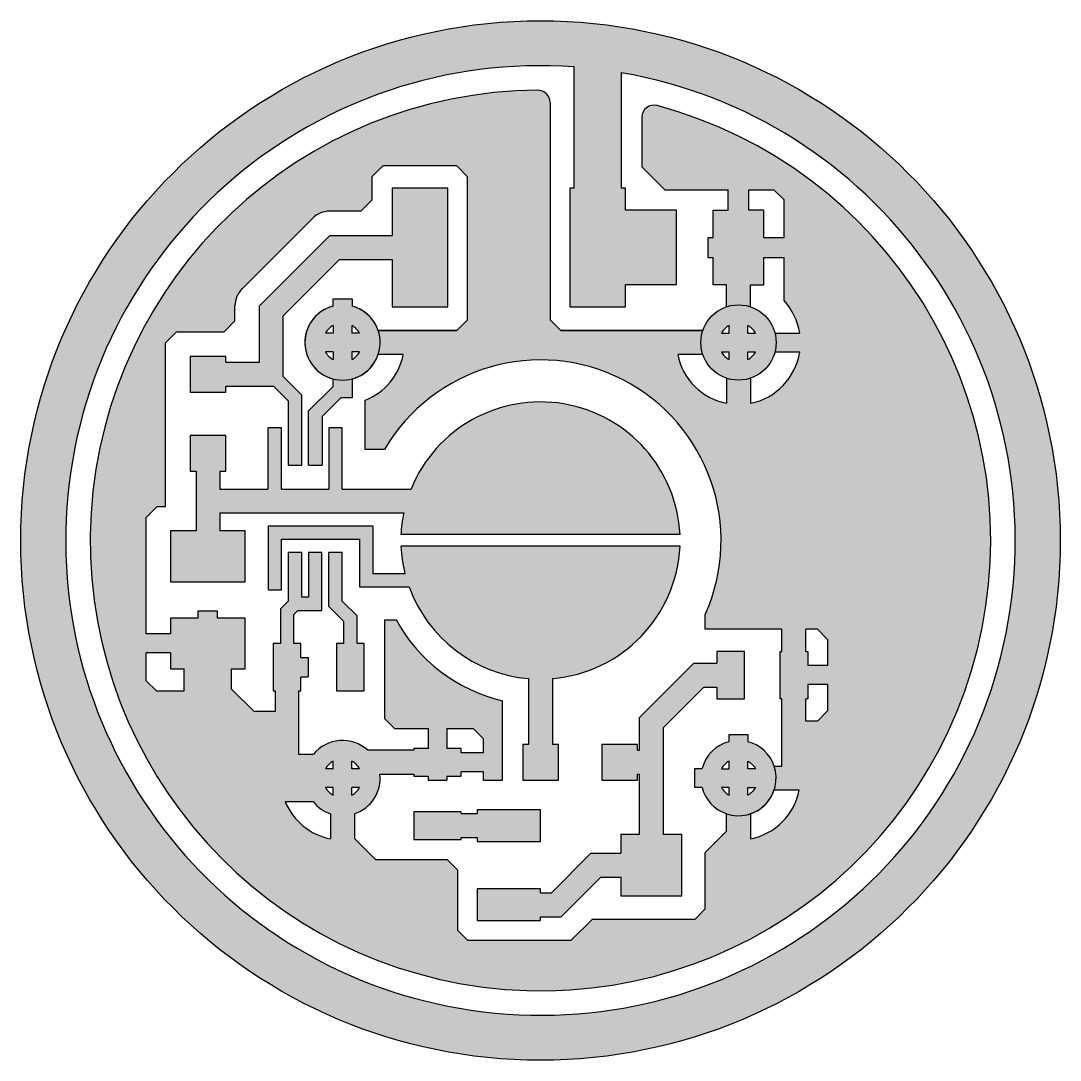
# Model space of a CAD drawing. Extents: x 490.4 to 524.3, y 491.3 to 525.2.
import ezdxf

# ---------------------------------------------------------------- set-up
doc = ezdxf.new("R2010")
doc.units = 0
doc.header["$MEASUREMENT"] = 0
doc.layers.add('1', color=1, linetype='CONTINUOUS')
doc.layers.add('track', color=1, linetype='CONTINUOUS')

msp = doc.modelspace()

# ---------------------------------------------------------------- hatches: boundary and pattern name
at = {"layer": '1', "linetype": 'Continuous'}
h = msp.add_hatch(color=256, dxfattribs=at)
h.dxf.hatch_style = 1
h.paths.add_polyline_path([(490.378, 508.278, 1), (524.278, 508.278, 1)])
h.paths.add_polyline_path([(510.097, 516.623), (511.769, 516.623), (511.769, 519.047), (510.097, 519.047), (510.097, 519.772), (509.965, 519.772), (509.965, 523.535, -39.819966), (508.422, 523.723), (508.422, 519.772), (508.289, 519.772), (508.289, 515.898), (510.097, 515.898)], flags=16)
h.paths.add_polyline_path([(507.638, 515.48), (507.995, 515.122), (512.621, 515.122, -0.235518), (513.394, 515.898), (513.394, 516.621), (512.959, 516.621), (512.959, 517.525), (512.752, 517.525), (512.752, 518.145), (512.959, 518.145), (512.959, 519.048), (513.476, 519.048), (513.476, 519.719), (511.385, 519.719), (510.634, 520.469), (510.634, 522.081, -0.493179), (511.13, 522.461, -14.915379), (507.242, 522.961, -0.415934), (507.638, 522.568)], flags=0)
h.paths.add_polyline_path([(511.881, 514.348), (512.621, 514.348, 0.235518), (513.394, 513.572), (513.394, 512.831, -0.300469)], flags=0)
h.paths.add_polyline_path([(512.701, 505.866), (512.701, 505.385), (515.202, 505.385), (515.202, 504.662), (515.142, 504.662), (515.142, 503.112), (515.202, 503.112), (515.202, 500.921), (514.948, 500.921, 1.612684), (513.394, 499.366), (513.394, 498.922, -0.359268), (513.075, 498.535), (512.701, 498.463), (512.701, 496.397, -0.414214), (512.236, 495.932), (509.022, 495.932), (508.329, 495.238), (505.004, 495.238, -0.414214), (504.62, 495.622), (504.62, 497.475, 0.414214), (504.226, 497.869), (501.948, 497.869), (501.262, 498.555), (501.262, 499.366, 0.350417), (502.092, 500.654), (503.196, 500.654), (503.196, 500.594), (504.745, 500.594), (504.745, 501.498), (503.196, 501.498), (503.196, 501.437), (501.696, 501.437, 0.430114), (499.92, 501.304), (499.45, 501.304), (499.45, 503.371), (499.515, 503.371), (499.515, 504.92), (499.282, 504.92), (499.282, 505.863), (499.412, 505.992), (500.201, 505.992), (500.201, 507.887), (499.763, 507.887), (499.763, 506.431), (499.54, 506.431), (499.54, 507.887), (499.102, 507.887), (499.102, 506.303), (498.844, 506.044), (498.844, 504.92), (498.611, 504.92), (498.611, 503.371), (498.676, 503.371), (498.676, 502.696), (497.992, 502.696), (497.255, 503.433), (497.255, 504.093), (497.694, 504.093), (497.694, 505.747), (495.265, 505.747), (495.265, 505.229), (494.828, 505.229), (494.471, 505.586), (494.471, 509.026), (494.828, 509.383), (495.103, 509.383), (495.103, 514.722), (495.46, 515.079), (497.006, 515.079), (497.364, 515.437), (497.364, 515.929, -0.198912), (497.597, 516.491), (499.89, 518.784, -0.198912), (500.452, 519.017), (501.469, 519.017), (501.826, 519.375), (501.826, 520.138), (502.184, 520.495), (504.595, 520.495), (504.952, 520.138), (504.952, 515.48), (504.595, 515.122), (502.035, 515.122, 0.253922), (501.181, 515.923), (501.181, 516.156), (500.561, 516.156), (500.561, 515.923, 0.772536), (500.561, 513.548), (500.561, 513.303), (499.76, 512.503), (499.76, 510.733), (500.204, 510.733), (500.204, 512.319), (500.812, 512.927), (501.181, 512.927), (501.181, 513.548, 0.254555), (502.036, 514.351), (502.756, 514.351), (502.756, 513.744), (501.605, 512.643), (501.605, 511.249), (502.243, 511.249, -0.947967)], flags=0)
h.paths.add_polyline_path([(513.476, 515.302), (513.476, 515.045), (513.219, 515.045, -0.143323)], flags=0)
h.paths.add_polyline_path([(514.177, 516.621), (514.611, 516.621), (514.611, 517.525), (515.284, 517.525), (515.284, 515.974, -0.133455), (515.704, 515.045), (514.973, 515.045, 0.252899), (514.177, 515.898)], flags=0)
h.paths.add_polyline_path([(514.095, 519.048), (514.095, 519.719), (514.89, 519.719), (515.284, 519.325), (515.284, 518.145), (514.611, 518.145), (514.611, 519.048)], flags=0)
h.paths.add_polyline_path([(513.219, 514.426), (513.476, 514.426), (513.476, 514.169, -0.143323)], flags=0)
h.paths.add_polyline_path([(514.095, 515.302, -0.143323), (514.352, 515.045), (514.095, 515.045)], flags=0)
h.paths.add_polyline_path([(514.095, 514.426), (514.352, 514.426, -0.143323), (514.095, 514.169)], flags=0)
h.paths.add_polyline_path([(511.882, 508.408), (502.775, 508.408, -0.042913), (502.87, 509.182), (496.867, 509.182), (496.867, 508.588), (497.693, 508.588), (497.693, 506.935), (495.266, 506.935), (495.266, 508.588), (496.093, 508.588), (496.093, 510.538), (495.898, 510.538), (495.898, 511.701), (497.061, 511.701), (497.061, 510.538), (496.867, 510.538), (496.867, 509.957), (498.438, 509.957), (498.438, 511.957), (498.882, 511.957), (498.882, 509.957), (500.421, 509.957), (500.421, 511.957), (500.865, 511.957), (500.865, 509.957), (503.107, 509.957, -0.808279)], flags=0)
h.paths.add_polyline_path([(504.301, 515.898), (502.493, 515.898), (502.493, 517.448), (500.773, 517.448), (498.933, 515.608), (498.933, 513.629), (499.543, 513.019), (499.543, 510.733), (499.099, 510.733), (499.099, 512.836), (498.62, 513.315), (497.061, 513.315), (497.061, 513.121), (495.898, 513.121), (495.898, 514.284), (497.061, 514.284), (497.061, 514.089), (498.159, 514.089), (498.159, 515.929), (500.452, 518.222), (502.493, 518.222), (502.493, 519.772), (504.301, 519.772)], flags=0)
h.paths.add_polyline_path([(514.177, 513.572, 0.252899), (514.973, 514.426), (515.704, 514.426, -0.311504), (514.177, 512.831)], flags=0)
h.paths.add_polyline_path([(501.387, 515.122), (501.181, 515.122), (501.181, 515.302, -0.107182)], flags=0)
h.paths.add_polyline_path([(501.389, 514.351, -0.108535), (501.181, 514.169), (501.181, 514.351)], flags=0)
h.paths.add_polyline_path([(511.882, 508.149, -0.379035), (507.715, 503.775), (507.715, 501.627), (507.91, 501.627), (507.91, 500.464), (506.747, 500.464), (506.747, 501.627), (506.941, 501.627), (506.941, 503.775, -0.29275), (503.042, 506.767), (501.426, 506.767), (501.426, 508.317), (498.88, 508.317), (498.88, 506.667), (498.441, 506.667), (498.441, 508.756), (501.865, 508.756), (501.865, 507.206), (502.909, 507.206, -0.05237), (502.775, 508.149)], flags=0)
h.paths.add_polyline_path([(500.561, 515.302), (500.561, 515.045), (500.305, 515.045, -0.143323)], flags=0)
h.paths.add_polyline_path([(500.561, 514.426), (500.561, 514.169, -0.143323), (500.305, 514.426)], flags=0)
h.paths.add_polyline_path([(513.075, 504.662), (513.979, 504.662), (513.979, 503.112), (513.075, 503.112), (513.075, 503.496), (512.656, 503.496), (511.336, 502.175), (511.336, 498.686), (511.942, 498.686), (511.942, 496.69), (509.947, 496.69), (509.947, 497.297), (509.298, 497.297), (508.007, 496.005), (507.327, 496.005), (507.327, 495.881), (505.263, 495.881), (505.263, 496.912), (507.327, 496.912), (507.327, 496.788), (507.683, 496.788), (508.974, 498.08), (509.947, 498.08), (509.947, 498.686), (510.553, 498.686), (510.553, 500.654), (510.492, 500.654), (510.492, 500.464), (509.33, 500.464), (509.33, 501.627), (510.492, 501.627), (510.492, 501.437), (510.553, 501.437), (510.553, 502.5), (512.332, 504.279), (513.075, 504.279)], flags=0)
h.paths.add_polyline_path([(500.862, 507.887), (500.862, 506.303), (501.348, 505.816), (501.348, 504.92), (501.581, 504.92), (501.581, 503.371), (500.677, 503.371), (500.677, 504.92), (500.91, 504.92), (500.91, 505.635), (500.424, 506.121), (500.424, 507.887)], flags=0)
h.paths.add_polyline_path([(515.985, 505.385), (516.239, 505.385, -0.414214), (516.704, 504.92), (516.704, 504.208), (516.045, 504.208), (516.045, 504.662), (515.985, 504.662)], flags=0)
h.paths.add_polyline_path([(516.045, 503.566), (516.704, 503.566), (516.704, 502.854, -0.413926), (516.24, 502.389), (515.985, 502.389), (515.985, 503.112), (516.045, 503.112)], flags=0)
h.paths.add_polyline_path([(513.476, 501.096), (513.476, 500.839), (513.219, 500.839, -0.143323)], flags=0)
h.paths.add_polyline_path([(514.095, 501.096, -0.104985), (514.299, 500.921), (514.095, 500.921)], flags=0)
h.paths.add_polyline_path([(513.219, 500.219), (513.394, 500.219), (513.394, 500.016, -0.104985)], flags=0)
h.paths.add_polyline_path([(514.177, 500.138), (514.299, 500.138, -0.066949), (514.177, 500.016)], flags=0)
h.paths.add_polyline_path([(507.327, 499.495), (507.327, 498.464), (505.263, 498.464), (505.263, 498.588), (504.745, 498.588), (504.745, 498.528), (503.196, 498.528), (503.196, 499.431), (504.745, 499.431), (504.745, 499.371), (505.263, 499.371), (505.263, 499.495)], flags=0)
h.paths.add_polyline_path([(501.181, 501.096, -0.143323), (501.437, 500.839), (501.181, 500.839)], flags=0)
h.paths.add_polyline_path([(501.437, 500.219, -0.143323), (501.181, 499.963), (501.181, 500.219)], flags=0)
h.paths.add_polyline_path([(495.265, 504.599), (495.265, 504.093), (495.705, 504.093), (495.705, 503.298), (494.827, 503.298), (494.47, 503.655), (494.47, 504.242), (494.827, 504.599)], flags=0)
h.paths.add_polyline_path([(499.92, 499.754, 0.141519), (500.479, 499.366), (500.479, 498.555, -0.249973), (499.013, 499.754)], flags=0)
h = msp.add_hatch(color=256, dxfattribs=at)
h.dxf.hatch_style = 1
h.paths.add_polyline_path([(524.278, 508.278, 1), (490.378, 508.278, 1)])
h.paths.add_polyline_path([(514.095, 501.096, -0.104985), (514.299, 500.921), (514.095, 500.921)], flags=0)
h.paths.add_polyline_path([(513.394, 499.366), (513.394, 498.922, -0.359268), (513.075, 498.535), (512.701, 498.463), (512.701, 496.397, -0.414214), (512.236, 495.932), (509.022, 495.932), (508.329, 495.238), (505.004, 495.238, -0.414214), (504.62, 495.622), (504.62, 497.475, 0.414214), (504.226, 497.869), (501.948, 497.869), (501.262, 498.555), (501.262, 499.366, 0.350417), (502.092, 500.654), (503.196, 500.654), (503.196, 500.594), (504.745, 500.594), (504.745, 501.498), (503.196, 501.498), (503.196, 501.437), (501.696, 501.437, 0.430114), (499.92, 501.304), (499.45, 501.304), (499.45, 503.371), (499.515, 503.371), (499.515, 504.92), (499.282, 504.92), (499.282, 505.863), (499.412, 505.992), (500.201, 505.992), (500.201, 507.887), (499.763, 507.887), (499.763, 506.431), (499.54, 506.431), (499.54, 507.887), (499.102, 507.887), (499.102, 506.303), (498.844, 506.044), (498.844, 504.92), (498.611, 504.92), (498.611, 503.371), (498.676, 503.371), (498.676, 502.696), (497.992, 502.696), (497.255, 503.433), (497.255, 504.093), (497.694, 504.093), (497.694, 505.747), (495.265, 505.747), (495.265, 505.229), (494.828, 505.229), (494.471, 505.586), (494.471, 509.026), (494.828, 509.383), (495.103, 509.383), (495.103, 514.722), (495.46, 515.079), (497.006, 515.079), (497.364, 515.437), (497.364, 515.929, -0.198912), (497.597, 516.491), (499.89, 518.784, -0.198912), (500.452, 519.017), (501.469, 519.017), (501.826, 519.375), (501.826, 520.138), (502.184, 520.495), (504.595, 520.495), (504.952, 520.138), (504.952, 515.48), (504.595, 515.122), (502.035, 515.122, 0.253922), (501.181, 515.923), (501.181, 516.156), (500.561, 516.156), (500.561, 515.923, 0.772536), (500.561, 513.548), (500.561, 513.303), (499.76, 512.503), (499.76, 510.733), (500.204, 510.733), (500.204, 512.319), (500.812, 512.927), (501.181, 512.927), (501.181, 513.548, 0.254555), (502.036, 514.351), (502.756, 514.351), (502.756, 513.744), (501.605, 512.643), (501.605, 511.249), (502.243, 511.249, -0.947967), (512.701, 505.866), (512.701, 505.385), (515.202, 505.385), (515.202, 504.662), (515.142, 504.662), (515.142, 503.112), (515.202, 503.112), (515.202, 500.921), (514.948, 500.921, 1.612684)], flags=0)
h.paths.add_polyline_path([(513.476, 501.096), (513.476, 500.839), (513.219, 500.839, -0.143323)], flags=0)
h.paths.add_polyline_path([(513.394, 500.219), (513.394, 500.016, -0.104985), (513.219, 500.219)], flags=0)
h.paths.add_polyline_path([(514.177, 500.138), (514.299, 500.138, -0.066949), (514.177, 500.016)], flags=0)
h.paths.add_polyline_path([(513.075, 503.112), (513.075, 503.496), (512.656, 503.496), (511.336, 502.175), (511.336, 498.686), (511.942, 498.686), (511.942, 496.69), (509.947, 496.69), (509.947, 497.297), (509.298, 497.297), (508.007, 496.005), (507.327, 496.005), (507.327, 495.881), (505.263, 495.881), (505.263, 496.912), (507.327, 496.912), (507.327, 496.788), (507.683, 496.788), (508.974, 498.08), (509.947, 498.08), (509.947, 498.686), (510.553, 498.686), (510.553, 500.654), (510.492, 500.654), (510.492, 500.464), (509.33, 500.464), (509.33, 501.627), (510.492, 501.627), (510.492, 501.437), (510.553, 501.437), (510.553, 502.5), (512.332, 504.279), (513.075, 504.279), (513.075, 504.662), (513.979, 504.662), (513.979, 503.112)], flags=0)
h.paths.add_polyline_path([(515.985, 502.389), (515.985, 503.112), (516.045, 503.112), (516.045, 503.566), (516.704, 503.566), (516.704, 502.854, -0.413926), (516.24, 502.389)], flags=0)
h.paths.add_polyline_path([(516.045, 504.208), (516.045, 504.662), (515.985, 504.662), (515.985, 505.385), (516.239, 505.385, -0.414214), (516.704, 504.92), (516.704, 504.208)], flags=0)
h.paths.add_polyline_path([(507.715, 503.775), (507.715, 501.627), (507.91, 501.627), (507.91, 500.464), (506.747, 500.464), (506.747, 501.627), (506.941, 501.627), (506.941, 503.775, -0.29275), (503.042, 506.767), (501.426, 506.767), (501.426, 508.317), (498.88, 508.317), (498.88, 506.667), (498.441, 506.667), (498.441, 508.756), (501.865, 508.756), (501.865, 507.206), (502.909, 507.206, -0.05237), (502.775, 508.149), (511.882, 508.149, -0.379035)], flags=0)
h.paths.add_polyline_path([(511.13, 522.461, 0.493179), (510.634, 522.081), (510.634, 520.469), (511.385, 519.719), (513.476, 519.719), (513.476, 519.048), (512.959, 519.048), (512.959, 518.145), (512.752, 518.145), (512.752, 517.525), (512.959, 517.525), (512.959, 516.621), (513.394, 516.621), (513.394, 515.898, 0.235518), (512.621, 515.122), (507.995, 515.122), (507.638, 515.48), (507.638, 522.568, 0.415934), (507.242, 522.961, 14.915379)], flags=0)
h.paths.add_polyline_path([(509.965, 523.535), (509.965, 519.772), (510.097, 519.772), (510.097, 519.047), (511.769, 519.047), (511.769, 516.623), (510.097, 516.623), (510.097, 515.898), (508.289, 515.898), (508.289, 519.772), (508.422, 519.772), (508.422, 523.723, 39.819966)], flags=16)
h.paths.add_polyline_path([(507.327, 499.495), (507.327, 498.464), (505.263, 498.464), (505.263, 498.588), (504.745, 498.588), (504.745, 498.528), (503.196, 498.528), (503.196, 499.431), (504.745, 499.431), (504.745, 499.371), (505.263, 499.371), (505.263, 499.495)], flags=0)
h.paths.add_polyline_path([(511.882, 508.408), (502.775, 508.408, -0.042913), (502.87, 509.182), (496.867, 509.182), (496.867, 508.588), (497.693, 508.588), (497.693, 506.935), (495.266, 506.935), (495.266, 508.588), (496.093, 508.588), (496.093, 510.538), (495.898, 510.538), (495.898, 511.701), (497.061, 511.701), (497.061, 510.538), (496.867, 510.538), (496.867, 509.957), (498.438, 509.957), (498.438, 511.957), (498.882, 511.957), (498.882, 509.957), (500.421, 509.957), (500.421, 511.957), (500.865, 511.957), (500.865, 509.957), (503.107, 509.957, -0.808279)], flags=0)
h.paths.add_polyline_path([(514.177, 512.831), (514.177, 513.572, 0.252899), (514.973, 514.426), (515.704, 514.426, -0.311504)], flags=0)
h.paths.add_polyline_path([(513.394, 512.831, -0.300469), (511.881, 514.348), (512.621, 514.348, 0.235518), (513.394, 513.572)], flags=0)
h.paths.add_polyline_path([(501.437, 500.839), (501.181, 500.839), (501.181, 501.096, -0.143323)], flags=0)
h.paths.add_polyline_path([(501.581, 503.371), (500.677, 503.371), (500.677, 504.92), (500.91, 504.92), (500.91, 505.635), (500.424, 506.121), (500.424, 507.887), (500.862, 507.887), (500.862, 506.303), (501.348, 505.816), (501.348, 504.92), (501.581, 504.92)], flags=0)
h.paths.add_polyline_path([(501.437, 500.219, -0.143323), (501.181, 499.963), (501.181, 500.219)], flags=0)
h.paths.add_polyline_path([(514.095, 514.169), (514.095, 514.426), (514.352, 514.426, -0.143323)], flags=0)
h.paths.add_polyline_path([(513.476, 514.169, -0.143323), (513.219, 514.426), (513.476, 514.426)], flags=0)
h.paths.add_polyline_path([(500.479, 499.366), (500.479, 498.555, -0.249973), (499.013, 499.754), (499.92, 499.754, 0.141519)], flags=0)
h.paths.add_polyline_path([(514.095, 515.045), (514.095, 515.302, -0.143323), (514.352, 515.045)], flags=0)
h.paths.add_polyline_path([(513.476, 515.045), (513.219, 515.045, -0.143323), (513.476, 515.302)], flags=0)
h.paths.add_polyline_path([(514.973, 515.045, 0.252899), (514.177, 515.898), (514.177, 516.621), (514.611, 516.621), (514.611, 517.525), (515.284, 517.525), (515.284, 515.974, -0.133455), (515.704, 515.045)], flags=0)
h.paths.add_polyline_path([(514.611, 518.145), (514.611, 519.048), (514.095, 519.048), (514.095, 519.719), (514.89, 519.719), (515.284, 519.325), (515.284, 518.145)], flags=0)
h.paths.add_polyline_path([(499.543, 510.733), (499.099, 510.733), (499.099, 512.836), (498.62, 513.315), (497.061, 513.315), (497.061, 513.121), (495.898, 513.121), (495.898, 514.284), (497.061, 514.284), (497.061, 514.089), (498.159, 514.089), (498.159, 515.929), (500.452, 518.222), (502.493, 518.222), (502.493, 519.772), (504.301, 519.772), (504.301, 515.898), (502.493, 515.898), (502.493, 517.448), (500.773, 517.448), (498.933, 515.608), (498.933, 513.629), (499.543, 513.019)], flags=0)
h.paths.add_polyline_path([(501.181, 514.169), (501.181, 514.351), (501.389, 514.351, -0.108535)], flags=0)
h.paths.add_polyline_path([(495.705, 503.298), (494.827, 503.298), (494.47, 503.655), (494.47, 504.242), (494.827, 504.599), (495.265, 504.599), (495.265, 504.093), (495.705, 504.093)], flags=0)
h.paths.add_polyline_path([(500.561, 514.169, -0.143323), (500.305, 514.426), (500.561, 514.426)], flags=0)
h.paths.add_polyline_path([(501.387, 515.122), (501.181, 515.122), (501.181, 515.302, -0.107182)], flags=0)
h.paths.add_polyline_path([(500.561, 515.045), (500.305, 515.045, -0.143323), (500.561, 515.302)], flags=0)
h = msp.add_hatch(color=256, dxfattribs=at)
h.dxf.hatch_style = 1
h.paths.add_polyline_path([(490.378, 508.278, 1), (524.278, 508.278, 1)])
h.paths.add_polyline_path([(508.422, 523.723), (508.422, 519.772), (508.289, 519.772), (508.289, 515.898), (510.097, 515.898), (510.097, 516.623), (511.769, 516.623), (511.769, 519.047), (510.097, 519.047), (510.097, 519.772), (509.965, 519.772), (509.965, 523.535, -39.819966)], flags=16)
h.paths.add_polyline_path([(507.242, 522.961, -0.415934), (507.638, 522.568), (507.638, 515.48), (507.995, 515.122), (512.621, 515.122, -0.235518), (513.394, 515.898), (513.394, 516.621), (512.959, 516.621), (512.959, 517.525), (512.752, 517.525), (512.752, 518.145), (512.959, 518.145), (512.959, 519.048), (513.476, 519.048), (513.476, 519.719), (511.385, 519.719), (510.634, 520.469), (510.634, 522.081, -0.493179), (511.13, 522.461, -14.915379)], flags=0)
h.paths.add_polyline_path([(504.595, 520.495), (504.952, 520.138), (504.952, 515.48), (504.595, 515.122), (502.035, 515.122, 0.253922), (501.181, 515.923), (501.181, 516.156), (500.561, 516.156), (500.561, 515.923, 0.772536), (500.561, 513.548), (500.561, 513.303), (499.76, 512.503), (499.76, 510.733), (500.204, 510.733), (500.204, 512.319), (500.812, 512.927), (501.181, 512.927), (501.181, 513.548, 0.254555), (502.036, 514.351), (502.756, 514.351), (502.756, 513.744), (501.605, 512.643), (501.605, 511.249), (502.243, 511.249, -0.947967), (512.701, 505.866), (512.701, 505.385), (515.202, 505.385), (515.202, 504.662), (515.142, 504.662), (515.142, 503.112), (515.202, 503.112), (515.202, 500.921), (514.948, 500.921, 1.612684), (513.394, 499.366), (513.394, 498.922, -0.359268), (513.075, 498.535), (512.701, 498.463), (512.701, 496.397, -0.414214), (512.236, 495.932), (509.022, 495.932), (508.329, 495.238), (505.004, 495.238, -0.414214), (504.62, 495.622), (504.62, 497.475, 0.414214), (504.226, 497.869), (501.948, 497.869), (501.262, 498.555), (501.262, 499.366, 0.350417), (502.092, 500.654), (503.196, 500.654), (503.196, 500.594), (504.745, 500.594), (504.745, 501.498), (503.196, 501.498), (503.196, 501.437), (501.696, 501.437, 0.430114), (499.92, 501.304), (499.45, 501.304), (499.45, 503.371), (499.515, 503.371), (499.515, 504.92), (499.282, 504.92), (499.282, 505.863), (499.412, 505.992), (500.201, 505.992), (500.201, 507.887), (499.763, 507.887), (499.763, 506.431), (499.54, 506.431), (499.54, 507.887), (499.102, 507.887), (499.102, 506.303), (498.844, 506.044), (498.844, 504.92), (498.611, 504.92), (498.611, 503.371), (498.676, 503.371), (498.676, 502.696), (497.992, 502.696), (497.255, 503.433), (497.255, 504.093), (497.694, 504.093), (497.694, 505.747), (495.265, 505.747), (495.265, 505.229), (494.828, 505.229), (494.471, 505.586), (494.471, 509.026), (494.828, 509.383), (495.103, 509.383), (495.103, 514.722), (495.46, 515.079), (497.006, 515.079), (497.364, 515.437), (497.364, 515.929, -0.198912), (497.597, 516.491), (499.89, 518.784, -0.198912), (500.452, 519.017), (501.469, 519.017), (501.826, 519.375), (501.826, 520.138), (502.184, 520.495)], flags=0)
h.paths.add_polyline_path([(504.301, 519.772), (504.301, 515.898), (502.493, 515.898), (502.493, 517.448), (500.773, 517.448), (498.933, 515.608), (498.933, 513.629), (499.543, 513.019), (499.543, 510.733), (499.099, 510.733), (499.099, 512.836), (498.62, 513.315), (497.061, 513.315), (497.061, 513.121), (495.898, 513.121), (495.898, 514.284), (497.061, 514.284), (497.061, 514.089), (498.159, 514.089), (498.159, 515.929), (500.452, 518.222), (502.493, 518.222), (502.493, 519.772)], flags=0)
h.paths.add_polyline_path([(514.095, 519.719), (514.89, 519.719), (515.284, 519.325), (515.284, 518.145), (514.611, 518.145), (514.611, 519.048), (514.095, 519.048)], flags=0)
h.paths.add_polyline_path([(514.611, 517.525), (515.284, 517.525), (515.284, 515.974, -0.133455), (515.704, 515.045), (514.973, 515.045, 0.252899), (514.177, 515.898), (514.177, 516.621), (514.611, 516.621)], flags=0)
h.paths.add_polyline_path([(511.881, 514.348), (512.621, 514.348, 0.235518), (513.394, 513.572), (513.394, 512.831, -0.300469)], flags=0)
h.paths.add_polyline_path([(511.882, 508.408), (502.775, 508.408, -0.042913), (502.87, 509.182), (496.867, 509.182), (496.867, 508.588), (497.693, 508.588), (497.693, 506.935), (495.266, 506.935), (495.266, 508.588), (496.093, 508.588), (496.093, 510.538), (495.898, 510.538), (495.898, 511.701), (497.061, 511.701), (497.061, 510.538), (496.867, 510.538), (496.867, 509.957), (498.438, 509.957), (498.438, 511.957), (498.882, 511.957), (498.882, 509.957), (500.421, 509.957), (500.421, 511.957), (500.865, 511.957), (500.865, 509.957), (503.107, 509.957, -0.808279)], flags=0)
h.paths.add_polyline_path([(514.973, 514.426), (515.704, 514.426, -0.311504), (514.177, 512.831), (514.177, 513.572, 0.252899)], flags=0)
h.paths.add_polyline_path([(511.882, 508.149, -0.379035), (507.715, 503.775), (507.715, 501.627), (507.91, 501.627), (507.91, 500.464), (506.747, 500.464), (506.747, 501.627), (506.941, 501.627), (506.941, 503.775, -0.29275), (503.042, 506.767), (501.426, 506.767), (501.426, 508.317), (498.88, 508.317), (498.88, 506.667), (498.441, 506.667), (498.441, 508.756), (501.865, 508.756), (501.865, 507.206), (502.909, 507.206, -0.05237), (502.775, 508.149)], flags=0)
h.paths.add_polyline_path([(500.862, 507.887), (500.862, 506.303), (501.348, 505.816), (501.348, 504.92), (501.581, 504.92), (501.581, 503.371), (500.677, 503.371), (500.677, 504.92), (500.91, 504.92), (500.91, 505.635), (500.424, 506.121), (500.424, 507.887)], flags=0)
h.paths.add_polyline_path([(513.075, 504.662), (513.979, 504.662), (513.979, 503.112), (513.075, 503.112), (513.075, 503.496), (512.656, 503.496), (511.336, 502.175), (511.336, 498.686), (511.942, 498.686), (511.942, 496.69), (509.947, 496.69), (509.947, 497.297), (509.298, 497.297), (508.007, 496.005), (507.327, 496.005), (507.327, 495.881), (505.263, 495.881), (505.263, 496.912), (507.327, 496.912), (507.327, 496.788), (507.683, 496.788), (508.974, 498.08), (509.947, 498.08), (509.947, 498.686), (510.553, 498.686), (510.553, 500.654), (510.492, 500.654), (510.492, 500.464), (509.33, 500.464), (509.33, 501.627), (510.492, 501.627), (510.492, 501.437), (510.553, 501.437), (510.553, 502.5), (512.332, 504.279), (513.075, 504.279)], flags=0)
h.paths.add_polyline_path([(515.985, 505.385), (516.239, 505.385, -0.414214), (516.704, 504.92), (516.704, 504.208), (516.045, 504.208), (516.045, 504.662), (515.985, 504.662)], flags=0)
h.paths.add_polyline_path([(495.265, 504.599), (495.265, 504.093), (495.705, 504.093), (495.705, 503.298), (494.827, 503.298), (494.47, 503.655), (494.47, 504.242), (494.827, 504.599)], flags=0)
h.paths.add_polyline_path([(516.045, 503.566), (516.704, 503.566), (516.704, 502.854, -0.413926), (516.24, 502.389), (515.985, 502.389), (515.985, 503.112), (516.045, 503.112)], flags=0)
h.paths.add_polyline_path([(507.327, 499.495), (507.327, 498.464), (505.263, 498.464), (505.263, 498.588), (504.745, 498.588), (504.745, 498.528), (503.196, 498.528), (503.196, 499.431), (504.745, 499.431), (504.745, 499.371), (505.263, 499.371), (505.263, 499.495)], flags=0)
h.paths.add_polyline_path([(499.92, 499.754, 0.141519), (500.479, 499.366), (500.479, 498.555, -0.249973), (499.013, 499.754)], flags=0)
h.paths.add_polyline_path([(511.13, 522.461, 0.493179), (510.634, 522.081), (510.634, 520.469), (511.385, 519.719), (513.476, 519.719), (513.476, 519.048), (512.959, 519.048), (512.959, 518.145), (512.752, 518.145), (512.752, 517.525), (512.959, 517.525), (512.959, 516.621), (513.394, 516.621), (513.394, 515.898, 0.235518), (512.621, 515.122), (507.995, 515.122), (507.638, 515.48), (507.638, 522.568, 0.415934), (507.242, 522.961, 14.915379)], flags=0)
h = msp.add_hatch(color=256, dxfattribs=at)
h.dxf.hatch_style = 1
h.paths.add_polyline_path([(511.13, 522.461, 0.493179), (510.634, 522.081), (510.634, 520.469), (511.385, 519.719), (513.452, 519.719), (513.452, 519.048), (512.959, 519.048), (512.959, 518.165), (512.794, 518.165), (512.794, 517.505), (512.959, 517.505), (512.959, 516.621), (513.394, 516.621), (513.394, 515.898, -0.162698), (514.172, 515.9), (514.172, 516.621), (514.611, 516.621), (514.611, 517.505), (515.274, 517.505), (515.274, 516.101, -0.148766), (515.782, 515.041), (514.974, 515.041, -0.062998), (515.013, 514.735, -0.06384), (514.973, 514.426), (515.782, 514.426, -0.315498), (514.176, 512.753), (514.176, 513.572, -0.162475), (513.399, 513.571), (513.399, 512.752, -0.304899), (511.803, 514.345), (512.622, 514.345, -0.081139), (512.558, 514.735, -0.080278), (512.621, 515.122), (507.996, 515.122), (507.995, 515.122), (507.638, 515.48), (507.638, 522.568, 0.415934), (507.242, 522.961, 14.915379)])
h.paths.add_polyline_path([(512.701, 505.866), (512.701, 505.385), (515.202, 505.385), (515.202, 504.662), (515.142, 504.662), (515.142, 503.112), (515.202, 503.112), (515.202, 500.921), (514.948, 500.921, -0.162841), (514.95, 500.142), (515.768, 500.142, -0.30481), (514.176, 498.547), (514.176, 499.366, -0.163576), (513.394, 499.366), (513.394, 498.794), (512.701, 498.101), (512.701, 496.263), (512.369, 495.932), (509.022, 495.932), (508.329, 495.238), (504.952, 495.238), (504.62, 495.57), (504.62, 497.537), (504.289, 497.869), (501.948, 497.869), (501.262, 498.555), (501.262, 499.366, -0.163799), (500.479, 499.366), (500.479, 498.547, -0.250548), (499.005, 499.754), (499.92, 499.754, -0.17262), (499.644, 500.529, -0.17262), (499.92, 501.304), (499.45, 501.304), (499.45, 503.371), (499.515, 503.371), (499.515, 503.828), (499.747, 503.828), (499.747, 504.462), (499.515, 504.462), (499.515, 504.92), (499.282, 504.92), (499.282, 505.863), (499.412, 505.992), (500.201, 505.992), (500.201, 507.887), (499.763, 507.887), (499.763, 506.431), (499.54, 506.431), (499.54, 507.887), (499.102, 507.887), (499.102, 506.303), (498.844, 506.044), (498.844, 504.92), (498.611, 504.92), (498.611, 503.371), (498.676, 503.371), (498.676, 502.696), (497.992, 502.696), (497.255, 503.433), (497.255, 504.093), (497.694, 504.093), (497.694, 505.747), (496.797, 505.747), (496.797, 505.979), (496.163, 505.979), (496.163, 505.747), (495.265, 505.747), (495.265, 505.229), (494.471, 505.229), (494.471, 509.026), (494.828, 509.383), (495.103, 509.383), (495.103, 514.722), (495.46, 515.079), (497.006, 515.079), (497.364, 515.437), (497.364, 515.929, -0.198912), (497.597, 516.491), (499.89, 518.784, -0.198912), (500.452, 519.017), (501.469, 519.017), (501.826, 519.375), (501.826, 520.138), (502.184, 520.495), (504.595, 520.495), (504.952, 520.138), (504.952, 515.48), (504.594, 515.122), (502.036, 515.122, -0.162475), (502.034, 514.345), (502.853, 514.345, -0.256484), (501.605, 512.853), (501.605, 511.249), (502.243, 511.249, -0.947967)], flags=16)
h.paths.add_polyline_path([(516.359, 505.385), (516.69, 505.054), (516.69, 504.197), (516.045, 504.197), (516.045, 504.662), (515.985, 504.662), (515.985, 505.385)], flags=16)
h.paths.add_polyline_path([(511.879, 508.469), (502.777, 508.469, -0.03956), (502.87, 509.182), (496.867, 509.182), (496.867, 508.588), (497.693, 508.588), (497.693, 506.935), (495.266, 506.935), (495.266, 508.588), (496.093, 508.588), (496.093, 510.538), (495.898, 510.538), (495.898, 511.701), (497.061, 511.701), (497.061, 510.538), (496.867, 510.538), (496.867, 509.957), (498.438, 509.957), (498.438, 511.957), (498.882, 511.957), (498.882, 509.957), (500.421, 509.957), (500.421, 511.957), (500.865, 511.957), (500.865, 509.957), (503.107, 509.957, -0.802761)], flags=0)
h.paths.add_polyline_path([(511.879, 508.088, -0.375213), (507.715, 503.775), (507.715, 501.627), (507.91, 501.627), (507.91, 500.464), (506.747, 500.464), (506.747, 501.627), (506.941, 501.627), (506.941, 503.775, -0.29275), (503.042, 506.767), (501.426, 506.767), (501.426, 508.317), (498.88, 508.317), (498.88, 506.667), (498.441, 506.667), (498.441, 508.756), (501.865, 508.756), (501.865, 507.206), (502.909, 507.206, -0.049015), (502.777, 508.088)], flags=0)
h.paths.add_polyline_path([(516.69, 503.577), (516.69, 502.718), (516.359, 502.387), (515.985, 502.387), (515.985, 503.112), (516.045, 503.112), (516.045, 503.577)], flags=16)
h.paths.add_polyline_path([(513.979, 504.662), (513.979, 503.112), (513.075, 503.112), (513.075, 503.496), (512.656, 503.496), (511.336, 502.175), (511.336, 498.686), (511.942, 498.686), (511.942, 496.69), (509.947, 496.69), (509.947, 497.297), (509.298, 497.297), (508.007, 496.005), (507.327, 496.005), (507.327, 495.881), (505.263, 495.881), (505.263, 496.912), (507.327, 496.912), (507.327, 496.788), (507.683, 496.788), (508.974, 498.08), (509.947, 498.08), (509.947, 498.686), (510.553, 498.686), (510.553, 500.654), (510.492, 500.654), (510.492, 500.464), (509.33, 500.464), (509.33, 501.627), (510.492, 501.627), (510.492, 501.437), (510.553, 501.437), (510.553, 502.5), (512.332, 504.279), (513.075, 504.279), (513.075, 504.662)], flags=0)
h.paths.add_polyline_path([(515.274, 518.165), (514.611, 518.165), (514.611, 519.048), (514.119, 519.048), (514.119, 519.719), (514.942, 519.719), (515.274, 519.387)], flags=16)
h.paths.add_polyline_path([(514.095, 501.083, -0.140606), (514.342, 500.835), (514.095, 500.835)], flags=0)
h.paths.add_polyline_path([(513.48, 501.085), (513.48, 500.835), (513.229, 500.835, -0.142436)], flags=0)
h.paths.add_polyline_path([(514.339, 500.22, -0.138777), (514.095, 499.975), (514.095, 500.22)], flags=0)
h.paths.add_polyline_path([(513.48, 500.22), (513.48, 499.973, -0.140606), (513.232, 500.22)], flags=0)
h.paths.add_polyline_path([(504.301, 515.898), (502.493, 515.898), (502.493, 517.448), (500.773, 517.448), (498.933, 515.608), (498.933, 513.629), (499.543, 513.019), (499.543, 510.733), (499.099, 510.733), (499.099, 512.836), (498.62, 513.315), (497.061, 513.315), (497.061, 513.121), (495.898, 513.121), (495.898, 514.284), (497.061, 514.284), (497.061, 514.089), (498.159, 514.089), (498.159, 515.929), (500.452, 518.222), (502.493, 518.222), (502.493, 519.772), (504.301, 519.772)], flags=0)
h.paths.add_polyline_path([(505.469, 501.814), (505.469, 501.357), (504.745, 501.357), (504.745, 501.498), (504.275, 501.498), (504.275, 502.145), (505.137, 502.145)], flags=0)
h.paths.add_polyline_path([(507.327, 499.495), (507.327, 498.464), (505.263, 498.464), (505.263, 498.588), (504.745, 498.588), (504.745, 498.528), (503.196, 498.528), (503.196, 499.431), (504.745, 499.431), (504.745, 499.371), (505.263, 499.371), (505.263, 499.495)], flags=0)
h.paths.add_polyline_path([(501.425, 514.426, -0.138777), (501.18, 514.181), (501.18, 514.426)], flags=0)
h.paths.add_polyline_path([(501.427, 515.041), (501.18, 515.041), (501.18, 515.289, -0.140606)], flags=0)
h.paths.add_polyline_path([(501.348, 505.816), (501.348, 504.92), (501.581, 504.92), (501.581, 503.371), (500.677, 503.371), (500.677, 504.92), (500.91, 504.92), (500.91, 505.635), (500.424, 506.121), (500.424, 507.887), (500.862, 507.887), (500.862, 506.303)], flags=0)
h.paths.add_polyline_path([(500.565, 514.179, -0.140606), (500.317, 514.426), (500.565, 514.426)], flags=0)
h.paths.add_polyline_path([(500.565, 515.041), (500.315, 515.041, -0.142436), (500.565, 515.292)], flags=0)
h.paths.add_polyline_path([(501.427, 500.835), (501.176, 500.835), (501.176, 501.085, -0.142436)], flags=0)
h.paths.add_polyline_path([(501.425, 500.22, -0.140606), (501.176, 499.973), (501.176, 500.22)], flags=0)
h.paths.add_polyline_path([(500.561, 501.083), (500.561, 500.835), (500.315, 500.835, -0.140606)], flags=0)
h.paths.add_polyline_path([(500.561, 500.22), (500.561, 499.975, -0.138777), (500.317, 500.22)], flags=0)
h.paths.add_polyline_path([(495.705, 504.093), (495.705, 503.371), (494.802, 503.371), (494.471, 503.702), (494.471, 504.612), (495.265, 504.612), (495.265, 504.093)], flags=16)
h = msp.add_hatch(color=256, dxfattribs=at)
h.dxf.hatch_style = 1
h.paths.add_polyline_path([(498.933, 515.608), (500.773, 517.448), (502.493, 517.448), (502.493, 515.898), (504.301, 515.898), (504.301, 519.772), (502.493, 519.772), (502.493, 518.222), (500.452, 518.222), (498.159, 515.929), (498.159, 514.089), (497.061, 514.089), (497.061, 514.284), (495.898, 514.284), (495.898, 513.121), (497.061, 513.121), (497.061, 513.315), (498.62, 513.315), (499.099, 512.836), (499.099, 510.733), (499.543, 510.733), (499.543, 513.019), (498.933, 513.629)])
h = msp.add_hatch(color=256, dxfattribs=at)
h.dxf.hatch_style = 1
h.paths.add_polyline_path([(501.181, 515.923), (501.181, 516.156), (500.561, 516.156), (500.561, 515.923, 0.773973), (500.565, 513.547, 0.998202)])
h.paths.add_polyline_path([(501.427, 515.041), (501.18, 515.041), (501.18, 515.289, -0.140606)], flags=16)
h.paths.add_polyline_path([(500.565, 515.292), (500.565, 515.041), (500.315, 515.041, -0.142436)], flags=16)
h.paths.add_polyline_path([(501.425, 514.426, -0.138777), (501.18, 514.181), (501.18, 514.426)], flags=16)
h.paths.add_polyline_path([(500.565, 514.426), (500.565, 514.179, -0.140606), (500.317, 514.426)], flags=16)
h = msp.add_hatch(color=256, dxfattribs=at)
h.dxf.hatch_style = 1
h.paths.add_polyline_path([(512.558, 514.735, 1), (515.013, 514.735, 1)])
h.paths.add_polyline_path([(513.48, 515.292), (513.48, 515.041), (513.229, 515.041, -0.142436)], flags=16)
h.paths.add_polyline_path([(514.095, 515.289, -0.140606), (514.342, 515.041), (514.095, 515.041)], flags=16)
h.paths.add_polyline_path([(513.48, 514.426), (513.48, 514.179, -0.140606), (513.232, 514.426)], flags=16)
h.paths.add_polyline_path([(514.095, 514.426), (514.339, 514.426, -0.138777), (514.095, 514.181)], flags=16)
h = msp.add_hatch(color=256, dxfattribs=at)
h.dxf.hatch_style = 1
h.paths.add_polyline_path([(500.204, 512.319), (500.812, 512.927), (501.181, 512.927), (501.181, 513.548, -0.128327), (500.561, 513.548), (500.561, 513.303), (499.76, 512.503), (499.76, 510.733), (500.204, 510.733)])
h.paths.add_polyline_path([(506.086, 503.05, -0.212167), (502.616, 505.696), (502.236, 505.696), (502.236, 502.477), (502.568, 502.145), (503.666, 502.145), (503.666, 501.498), (503.196, 501.498), (503.196, 501.437), (501.696, 501.437, -0.184805), (502.092, 500.654), (503.196, 500.654), (503.196, 500.594), (503.666, 500.594), (503.666, 500.464), (504.275, 500.464), (504.275, 500.594), (504.745, 500.594), (504.745, 500.734), (505.469, 500.734), (505.469, 500.464), (506.086, 500.464)])
h.paths.add_polyline_path([(504.275, 502.145), (505.137, 502.145), (505.469, 501.814), (505.469, 501.357), (504.745, 501.357), (504.745, 501.498), (504.275, 501.498)], flags=16)
h = msp.add_hatch(color=256, dxfattribs=at)
h.dxf.hatch_style = 1
h.paths.add_polyline_path([(503.107, 509.957), (500.865, 509.957), (500.865, 511.957), (500.421, 511.957), (500.421, 509.957), (498.882, 509.957), (498.882, 511.957), (498.438, 511.957), (498.438, 509.957), (496.867, 509.957), (496.867, 510.538), (497.061, 510.538), (497.061, 511.701), (495.898, 511.701), (495.898, 510.538), (496.093, 510.538), (496.093, 508.588), (495.266, 508.588), (495.266, 506.935), (497.693, 506.935), (497.693, 508.588), (496.867, 508.588), (496.867, 509.182), (502.87, 509.182, 0.03956), (502.777, 508.469), (511.879, 508.469, 0.802761)])
h = msp.add_hatch(color=256, dxfattribs=at)
h.dxf.hatch_style = 1
h.paths.add_polyline_path([(511.879, 508.088), (502.777, 508.088, 0.049015), (502.909, 507.206), (501.865, 507.206), (501.865, 508.756), (498.441, 508.756), (498.441, 506.667), (498.88, 506.667), (498.88, 508.317), (501.426, 508.317), (501.426, 506.767), (503.042, 506.767, 0.29275), (506.941, 503.775), (506.941, 501.627), (506.747, 501.627), (506.747, 500.464), (507.91, 500.464), (507.91, 501.627), (507.715, 501.627), (507.715, 503.775, 0.375213)])
h = msp.add_hatch(color=256, dxfattribs=at)
h.dxf.hatch_style = 1
h.paths.add_polyline_path([(500.862, 507.887), (500.424, 507.887), (500.424, 506.121), (500.91, 505.635), (500.91, 504.92), (500.677, 504.92), (500.677, 503.371), (501.581, 503.371), (501.581, 504.92), (501.348, 504.92), (501.348, 505.816), (500.862, 506.303)])
h.paths.add_polyline_path([(507.327, 499.495), (505.263, 499.495), (505.263, 499.371), (504.745, 499.371), (504.745, 499.431), (503.196, 499.431), (503.196, 498.528), (504.745, 498.528), (504.745, 498.588), (505.263, 498.588), (505.263, 498.464), (507.327, 498.464)])
h = msp.add_hatch(color=256, dxfattribs=at)
h.dxf.hatch_style = 1
h.paths.add_polyline_path([(511.336, 502.175), (512.656, 503.496), (513.075, 503.496), (513.075, 503.112), (513.979, 503.112), (513.979, 504.662), (513.075, 504.662), (513.075, 504.279), (512.332, 504.279), (510.553, 502.5), (510.553, 501.437), (510.492, 501.437), (510.492, 501.627), (509.33, 501.627), (509.33, 500.464), (510.492, 500.464), (510.492, 500.654), (510.553, 500.654), (510.553, 498.686), (509.947, 498.686), (509.947, 498.08), (508.974, 498.08), (507.683, 496.788), (507.327, 496.788), (507.327, 496.912), (505.263, 496.912), (505.263, 495.881), (507.327, 495.881), (507.327, 496.005), (508.007, 496.005), (509.298, 497.297), (509.947, 497.297), (509.947, 496.69), (511.942, 496.69), (511.942, 498.686), (511.336, 498.686)])
h = msp.add_hatch(color=256, dxfattribs=at)
h.dxf.hatch_style = 1
h.paths.add_polyline_path([(499.644, 500.529, 1), (502.098, 500.529, 1)])
h.paths.add_polyline_path([(501.427, 500.835), (501.176, 500.835), (501.176, 501.085, -0.142436)], flags=16)
h.paths.add_polyline_path([(501.425, 500.22, -0.140606), (501.176, 499.973), (501.176, 500.22)], flags=16)
h.paths.add_polyline_path([(500.561, 500.835), (500.315, 500.835, -0.140606), (500.561, 501.083)], flags=16)
h.paths.add_polyline_path([(500.561, 500.22), (500.561, 499.975, -0.138777), (500.317, 500.22)], flags=16)
h = msp.add_hatch(color=256, dxfattribs=at)
h.dxf.hatch_style = 1
h.paths.add_polyline_path([(514.095, 501.717), (514.095, 501.95), (513.476, 501.95), (513.476, 501.717, 0.271457), (512.598, 500.839), (512.365, 500.839), (512.365, 500.219), (512.598, 500.219, 0.252899), (513.394, 499.366, 0.620084), (514.948, 500.921, 0.252899)])
h.paths.add_polyline_path([(514.095, 501.083, -0.140606), (514.342, 500.835), (514.095, 500.835)], flags=16)
h.paths.add_polyline_path([(513.48, 501.085), (513.48, 500.835), (513.229, 500.835, -0.142436)], flags=16)
h.paths.add_polyline_path([(514.339, 500.22, -0.138777), (514.095, 499.975), (514.095, 500.22)], flags=16)
h.paths.add_polyline_path([(513.48, 500.22), (513.48, 499.973, -0.140606), (513.232, 500.22)], flags=16)

# ---------------------------------------------------------------- linework, layer by layer
msp.add_circle((513.785, 514.735), 1.227, dxfattribs=at)
for centre, start, end in [((500.871, 514.735), 104.6253, 75.3747), ((513.785, 500.529), 251.3952, 18.6048)]:
    msp.add_arc(centre, 1.227, start, end, dxfattribs=at)
at = {"layer": 'track'}
for p, q in [((508.422, 519.772), (508.422, 523.726)), ((509.965, 519.772), (509.965, 523.545)), ((507.638, 522.568), (507.638, 515.48)), ((510.634, 522.081), (510.634, 520.469)), ((502.184, 520.495), (501.826, 520.138)), ((504.595, 520.495), (502.184, 520.495)), ((504.952, 520.138), (504.595, 520.495)), ((510.634, 520.469), (511.385, 519.719)), ((501.826, 520.138), (501.826, 519.375)), ((504.952, 515.48), (504.952, 520.138)), ((504.301, 519.772), (502.493, 519.772)), ((502.493, 519.772), (502.493, 518.222)), ((504.301, 515.898), (504.301, 519.772)), ((508.289, 519.772), (508.289, 515.898)), ((508.422, 519.772), (508.289, 519.772)), ((510.097, 519.772), (509.965, 519.772)), ((510.097, 519.047), (510.097, 519.772)), ((511.385, 519.719), (513.452, 519.719)), ((513.452, 519.048), (513.452, 519.719)), ((514.119, 519.048), (514.119, 519.719)), ((514.119, 519.719), (514.942, 519.719)), ((514.942, 519.719), (515.274, 519.387)), ((501.826, 519.375), (501.469, 519.017)), ((515.274, 518.165), (515.274, 519.387)), ((501.469, 519.017), (500.452, 519.017)), ((511.769, 519.047), (510.097, 519.047)), ((511.769, 516.623), (511.769, 519.047)), ((512.959, 519.048), (513.452, 519.048)), ((512.959, 518.165), (512.959, 519.048)), ((514.611, 519.048), (514.119, 519.048)), ((514.611, 518.165), (514.611, 519.048)), ((499.89, 518.784), (497.597, 516.491)), ((498.159, 515.929), (500.452, 518.222)), ((500.452, 518.222), (502.493, 518.222)), ((512.794, 518.165), (512.959, 518.165)), ((512.794, 517.505), (512.794, 518.165)), ((514.611, 518.165), (515.274, 518.165)), ((498.933, 515.608), (500.773, 517.448)), ((500.773, 517.448), (502.493, 517.448)), ((502.493, 517.448), (502.493, 515.898)), ((512.794, 517.505), (512.959, 517.505)), ((512.959, 516.621), (512.959, 517.505)), ((514.611, 516.621), (514.611, 517.505)), ((514.611, 517.505), (515.274, 517.505)), ((515.274, 516.101), (515.274, 517.505)), ((510.097, 515.898), (510.097, 516.623)), ((510.097, 516.623), (511.769, 516.623)), ((513.394, 516.621), (512.959, 516.621)), ((513.394, 515.898), (513.394, 516.621)), ((514.172, 515.9), (514.172, 516.621)), ((514.172, 516.621), (514.611, 516.621)), ((500.561, 515.923), (500.561, 516.156)), ((500.561, 516.156), (501.181, 516.156)), ((501.181, 516.156), (501.181, 515.923)), ((497.364, 515.437), (497.364, 515.929)), ((498.159, 514.089), (498.159, 515.929)), ((502.493, 515.898), (504.301, 515.898)), ((508.289, 515.898), (510.097, 515.898)), ((497.006, 515.079), (497.364, 515.437)), ((498.933, 513.629), (498.933, 515.608)), ((500.565, 515.292), (500.565, 515.041)), ((501.18, 515.289), (501.18, 515.041)), ((504.594, 515.122), (504.952, 515.48)), ((507.996, 515.122), (507.638, 515.48)), ((513.48, 515.041), (513.48, 515.292)), ((514.095, 515.041), (514.095, 515.289)), ((495.103, 514.722), (495.46, 515.079)), ((495.46, 515.079), (497.006, 515.079)), ((500.565, 515.041), (500.315, 515.041)), ((501.427, 515.041), (501.18, 515.041)), ((502.035, 515.122), (504.595, 515.122)), ((504.594, 515.122), (502.036, 515.122)), ((507.995, 515.122), (512.621, 515.122)), ((512.621, 515.122), (507.996, 515.122)), ((513.229, 515.041), (513.48, 515.041)), ((514.095, 515.041), (514.342, 515.041)), ((514.974, 515.041), (515.782, 515.041)), ((495.103, 509.383), (495.103, 514.722)), ((495.898, 514.284), (495.898, 513.121)), ((497.061, 514.284), (495.898, 514.284)), ((497.061, 514.089), (497.061, 514.284)), ((500.565, 514.426), (500.317, 514.426)), ((500.565, 514.426), (500.565, 514.179)), ((501.425, 514.426), (501.18, 514.426)), ((501.18, 514.426), (501.18, 514.181)), ((502.853, 514.345), (502.034, 514.345)), ((512.622, 514.345), (511.803, 514.345)), ((513.232, 514.426), (513.48, 514.426)), ((513.48, 514.179), (513.48, 514.426)), ((514.095, 514.181), (514.095, 514.426)), ((514.095, 514.426), (514.339, 514.426)), ((514.973, 514.426), (515.782, 514.426)), ((497.061, 514.089), (498.159, 514.089)), ((498.933, 513.629), (499.543, 513.019)), ((497.061, 513.315), (498.62, 513.315)), ((497.061, 513.121), (497.061, 513.315)), ((498.62, 513.315), (499.099, 512.836)), ((499.76, 512.503), (500.561, 513.303)), ((500.561, 513.3), (500.561, 513.548)), ((501.181, 513.548), (501.181, 512.927)), ((513.399, 513.571), (513.399, 512.752)), ((514.176, 513.572), (514.176, 512.753)), ((495.898, 513.121), (497.061, 513.121)), ((499.543, 510.733), (499.543, 513.019)), ((500.812, 512.927), (500.204, 512.319)), ((501.181, 512.927), (500.812, 512.927)), ((499.099, 512.836), (499.099, 510.733)), ((501.605, 511.249), (501.605, 512.853)), ((499.76, 510.733), (499.76, 512.503)), ((500.204, 512.319), (500.204, 510.733)), ((498.882, 511.957), (498.438, 511.957)), ((498.438, 511.957), (498.438, 509.957)), ((498.882, 509.957), (498.882, 511.957)), ((500.421, 511.957), (500.421, 509.957)), ((500.865, 511.957), (500.421, 511.957)), ((500.865, 509.957), (500.865, 511.957)), ((495.898, 511.701), (495.898, 510.538)), ((497.061, 511.701), (495.898, 511.701)), ((497.061, 510.538), (497.061, 511.701)), ((502.243, 511.249), (501.605, 511.249)), ((495.898, 510.538), (496.093, 510.538)), ((496.093, 510.538), (496.093, 508.588)), ((496.867, 510.538), (496.867, 509.957)), ((496.867, 510.538), (497.061, 510.538)), ((499.099, 510.733), (499.543, 510.733)), ((499.76, 510.733), (500.204, 510.733)), ((496.867, 509.957), (498.438, 509.957)), ((498.882, 509.957), (500.421, 509.957)), ((500.865, 509.957), (503.107, 509.957)), ((494.471, 509.026), (494.828, 509.383)), ((494.828, 509.383), (495.103, 509.383)), ((496.867, 509.182), (502.87, 509.182)), ((496.867, 509.182), (496.867, 508.588)), ((494.471, 505.229), (494.471, 509.026)), ((495.266, 508.588), (495.266, 506.935)), ((496.093, 508.588), (495.266, 508.588)), ((497.693, 508.588), (496.867, 508.588)), ((497.693, 506.935), (497.693, 508.588)), ((498.441, 508.756), (498.441, 506.667)), ((498.441, 508.756), (501.865, 508.756)), ((501.865, 508.756), (501.865, 507.206)), ((498.88, 506.667), (498.88, 508.317)), ((498.88, 508.317), (501.426, 508.317)), ((501.426, 508.317), (501.426, 506.767)), ((511.879, 508.469), (502.777, 508.469)), ((499.54, 507.887), (499.102, 507.887)), ((499.102, 507.887), (499.102, 506.303)), ((499.54, 506.431), (499.54, 507.887)), ((500.201, 507.887), (499.763, 507.887)), ((499.763, 507.887), (499.763, 506.431)), ((500.201, 505.992), (500.201, 507.887)), ((500.424, 506.121), (500.424, 507.887)), ((500.862, 507.887), (500.424, 507.887)), ((500.862, 506.303), (500.862, 507.887)), ((511.879, 508.088), (502.777, 508.088)), ((501.865, 507.206), (502.909, 507.206)), ((495.266, 506.935), (497.693, 506.935)), ((498.441, 506.667), (498.88, 506.667)), ((501.426, 506.767), (503.042, 506.767)), ((499.102, 506.303), (498.844, 506.044)), ((499.763, 506.431), (499.54, 506.431)), ((501.348, 505.816), (500.862, 506.303)), ((496.163, 505.747), (496.163, 505.979)), ((496.163, 505.979), (496.797, 505.979)), ((496.797, 505.747), (496.797, 505.979)), ((498.844, 506.044), (498.844, 504.92)), ((499.282, 505.863), (499.412, 505.992)), ((499.282, 504.92), (499.282, 505.863)), ((499.412, 505.992), (500.201, 505.992)), ((500.91, 505.635), (500.424, 506.121)), ((501.348, 504.92), (501.348, 505.816)), ((512.701, 505.385), (512.701, 505.866)), ((495.265, 505.747), (495.265, 505.229)), ((496.163, 505.747), (495.265, 505.747)), ((497.694, 505.747), (496.797, 505.747)), ((497.694, 504.093), (497.694, 505.747)), ((500.91, 504.92), (500.91, 505.635)), ((502.236, 505.696), (502.616, 505.696)), ((502.236, 505.696), (502.236, 502.477)), ((495.265, 505.229), (494.471, 505.229)), ((515.202, 505.385), (512.701, 505.385)), ((515.202, 504.662), (515.202, 505.385)), ((516.359, 505.385), (515.985, 505.385)), ((515.985, 504.662), (515.985, 505.385)), ((516.69, 505.054), (516.359, 505.385)), ((498.844, 504.92), (498.611, 504.92)), ((498.611, 504.92), (498.611, 503.371)), ((499.515, 504.92), (499.282, 504.92)), ((499.515, 504.462), (499.515, 504.92)), ((500.677, 504.92), (500.677, 503.371)), ((500.91, 504.92), (500.677, 504.92)), ((501.581, 504.92), (501.348, 504.92)), ((501.581, 503.371), (501.581, 504.92)), ((516.69, 505.054), (516.69, 504.197)), ((494.471, 503.702), (494.471, 504.612)), ((495.265, 504.612), (494.471, 504.612)), ((495.265, 504.612), (495.265, 504.093)), ((499.515, 504.462), (499.747, 504.462)), ((499.747, 504.462), (499.747, 503.828)), ((513.075, 504.662), (513.075, 504.279)), ((513.979, 504.662), (513.075, 504.662)), ((513.979, 503.112), (513.979, 504.662)), ((515.142, 503.112), (515.142, 504.662)), ((515.142, 504.662), (515.202, 504.662)), ((515.985, 504.662), (516.045, 504.662)), ((516.045, 504.662), (516.045, 504.197)), ((495.265, 504.093), (495.705, 504.093)), ((495.705, 503.371), (495.705, 504.093)), ((497.255, 503.433), (497.255, 504.093)), ((497.255, 504.093), (497.694, 504.093)), ((510.553, 502.5), (512.332, 504.279)), ((512.332, 504.279), (513.075, 504.279)), ((516.69, 504.197), (516.045, 504.197)), ((499.515, 503.371), (499.515, 503.828)), ((499.515, 503.828), (499.747, 503.828)), ((506.941, 503.775), (506.941, 501.627)), ((507.715, 503.775), (507.715, 501.627)), ((494.802, 503.371), (494.471, 503.702)), ((497.992, 502.696), (497.255, 503.433)), ((511.336, 502.175), (512.656, 503.496)), ((512.656, 503.496), (513.075, 503.496)), ((513.075, 503.496), (513.075, 503.112)), ((516.045, 503.577), (516.045, 503.112)), ((516.69, 503.577), (516.045, 503.577)), ((516.69, 503.577), (516.69, 502.718)), ((494.802, 503.371), (495.705, 503.371)), ((498.611, 503.371), (498.676, 503.371)), ((498.676, 503.371), (498.676, 502.696)), ((499.45, 501.304), (499.45, 503.371)), ((499.45, 503.371), (499.515, 503.371)), ((500.677, 503.371), (501.581, 503.371)), ((513.075, 503.112), (513.979, 503.112)), ((515.202, 503.112), (515.142, 503.112)), ((515.202, 500.921), (515.202, 503.112)), ((516.045, 503.112), (515.985, 503.112)), ((515.985, 502.387), (515.985, 503.112)), ((506.086, 500.464), (506.086, 503.05)), ((498.676, 502.696), (497.992, 502.696)), ((502.568, 502.145), (502.236, 502.477)), ((510.553, 501.437), (510.553, 502.5)), ((516.359, 502.387), (516.69, 502.718)), ((502.568, 502.145), (503.666, 502.145)), ((503.666, 502.145), (503.666, 501.498)), ((504.275, 502.145), (504.275, 501.498)), ((504.275, 502.145), (505.137, 502.145)), ((505.469, 501.814), (505.137, 502.145)), ((511.336, 498.686), (511.336, 502.175)), ((516.359, 502.387), (515.985, 502.387)), ((505.469, 501.357), (505.469, 501.814)), ((513.476, 501.717), (513.476, 501.95)), ((513.476, 501.95), (514.095, 501.95)), ((514.095, 501.95), (514.095, 501.717)), ((503.196, 501.437), (501.696, 501.437)), ((503.196, 501.498), (503.196, 501.437)), ((503.666, 501.498), (503.196, 501.498)), ((504.745, 501.498), (504.275, 501.498)), ((504.745, 501.357), (504.745, 501.498)), ((506.747, 501.627), (506.747, 500.464)), ((506.941, 501.627), (506.747, 501.627)), ((507.91, 501.627), (507.715, 501.627)), ((507.91, 500.464), (507.91, 501.627)), ((509.33, 501.627), (509.33, 500.464)), ((510.492, 501.627), (509.33, 501.627)), ((510.492, 501.437), (510.492, 501.627)), ((510.492, 501.437), (510.553, 501.437)), ((499.92, 501.304), (499.45, 501.304)), ((500.561, 500.835), (500.561, 501.083)), ((501.176, 500.835), (501.176, 501.085)), ((505.469, 501.357), (504.745, 501.357)), ((500.561, 500.835), (500.315, 500.835)), ((501.427, 500.835), (501.176, 500.835)), ((504.745, 500.594), (504.745, 500.734)), ((505.469, 500.734), (504.745, 500.734)), ((505.469, 500.464), (505.469, 500.734)), ((512.365, 500.219), (512.365, 500.839)), ((512.365, 500.839), (512.598, 500.839)), ((514.948, 500.921), (515.202, 500.921)), ((502.092, 500.654), (503.196, 500.654)), ((503.196, 500.654), (503.196, 500.594)), ((503.196, 500.594), (503.666, 500.594)), ((503.666, 500.594), (503.666, 500.464)), ((503.666, 500.464), (504.275, 500.464)), ((504.275, 500.594), (504.275, 500.464)), ((504.275, 500.594), (504.745, 500.594)), ((505.469, 500.464), (506.086, 500.464)), ((506.747, 500.464), (507.91, 500.464)), ((509.33, 500.464), (510.492, 500.464)), ((510.492, 500.464), (510.492, 500.654)), ((510.492, 500.654), (510.553, 500.654)), ((510.553, 498.686), (510.553, 500.654)), ((500.561, 500.22), (500.317, 500.22)), ((500.561, 499.975), (500.561, 500.22)), ((501.425, 500.22), (501.176, 500.22)), ((501.176, 499.973), (501.176, 500.22)), ((512.598, 500.219), (512.365, 500.219)), ((514.95, 500.142), (515.768, 500.142)), ((499.92, 499.754), (499.005, 499.754)), ((500.479, 499.366), (500.479, 498.555)), ((501.262, 499.366), (501.262, 498.555)), ((504.745, 499.431), (503.196, 499.431)), ((503.196, 499.431), (503.196, 498.528)), ((504.745, 499.371), (504.745, 499.431)), ((504.745, 499.371), (505.263, 499.371)), ((507.327, 499.495), (505.263, 499.495)), ((505.263, 499.495), (505.263, 499.371)), ((507.327, 498.464), (507.327, 499.495)), ((513.394, 498.794), (513.394, 499.366)), ((514.176, 499.366), (514.176, 498.547)), ((509.947, 498.686), (509.947, 498.08)), ((510.553, 498.686), (509.947, 498.686)), ((511.942, 498.686), (511.336, 498.686)), ((511.942, 496.69), (511.942, 498.686)), ((512.701, 498.101), (513.394, 498.794)), ((501.262, 498.555), (501.948, 497.869)), ((503.196, 498.528), (504.745, 498.528)), ((504.745, 498.528), (504.745, 498.588)), ((504.745, 498.588), (505.263, 498.588)), ((505.263, 498.588), (505.263, 498.464)), ((505.263, 498.464), (507.327, 498.464)), ((507.683, 496.788), (508.974, 498.08)), ((508.974, 498.08), (509.947, 498.08)), ((512.701, 496.263), (512.701, 498.101)), ((501.948, 497.869), (504.289, 497.869)), ((504.62, 497.537), (504.289, 497.869)), ((504.62, 497.537), (504.62, 495.57)), ((508.007, 496.005), (509.298, 497.297)), ((509.298, 497.297), (509.947, 497.297)), ((509.947, 497.297), (509.947, 496.69)), ((507.327, 496.912), (505.263, 496.912)), ((505.263, 496.912), (505.263, 495.881)), ((507.327, 496.788), (507.327, 496.912)), ((507.327, 496.788), (507.683, 496.788)), ((509.947, 496.69), (511.942, 496.69)), ((507.327, 496.005), (508.007, 496.005)), ((507.327, 495.881), (507.327, 496.005)), ((512.369, 495.932), (512.701, 496.263)), ((505.263, 495.881), (507.327, 495.881)), ((508.329, 495.238), (509.022, 495.932)), ((509.007, 495.932), (512.369, 495.932)), ((504.952, 495.238), (504.62, 495.57)), ((504.952, 495.238), (508.329, 495.238))]:
    msp.add_line(p, q, dxfattribs=at)
for points in [[(513.229, 500.835), (513.48, 500.835), (513.48, 501.085, 0.142436)], [(514.342, 500.835), (514.095, 500.835), (514.095, 501.083, -0.140606)], [(513.48, 499.973), (513.48, 500.22), (513.232, 500.22, 0.140606)], [(514.095, 499.975), (514.095, 500.22), (514.339, 500.22, -0.138777)]]:
    msp.add_lwpolyline(points, format="xyb", close=True, dxfattribs=at)
msp.add_circle((507.328, 508.278), 16.95, dxfattribs=at)
msp.add_circle((507.328, 508.278), 16.95, dxfattribs=at)
for centre, radius, start, end in [((507.328, 508.278), 15.483, 85.9502, 80.1959), ((507.328, 508.278), 14.684, 90.3364, 74.9938), ((507.244, 522.568), 0.394, 0, 90.3364), ((511.028, 522.081), 0.394, 74.9938, 180), ((500.452, 518.222), 0.796, 90, 135), ((498.159, 515.929), 0.796, 135, 180), ((513.785, 514.735), 2.02, 8.6996, 42.5459), ((500.871, 514.735), 1.227, 104.6253, 255.5809), ((500.871, 514.735), 1.227, 18.359, 75.3747), ((500.871, 514.735), 0.635, 118.7871, 151.2129), ((500.871, 514.735), 0.635, 28.7871, 60.8018), ((513.785, 514.735), 0.635, 118.7871, 151.2129), ((513.785, 514.735), 0.635, 28.7871, 60.8018), ((500.871, 514.735), 0.635, 209.1982, 241.2129), ((500.871, 514.735), 0.635, 299.1982, 330.8018), ((500.871, 514.735), 1.227, 284.6253, 341.4449), ((500.871, 514.735), 2.02, 291.3139, 348.8553), ((513.785, 514.735), 2.02, 191.1447, 258.9704), ((513.785, 514.735), 0.635, 209.1982, 241.2129), ((513.785, 514.735), 0.635, 299.1982, 330.8018), ((513.785, 514.735), 2.02, 281.1447, 351.1862), ((507.328, 508.278), 5.889, 335.8227, 149.7023), ((507.328, 508.241), 4.557, 2.8606, 157.8851), ((507.328, 508.241), 4.557, 168.0776, 177.1394), ((507.328, 508.315), 4.557, 182.8606, 194.085), ((507.328, 508.315), 4.557, 274.8725, 357.1394), ((507.328, 508.315), 4.557, 199.858, 265.1275), ((507.328, 508.278), 5.373, 208.7164, 256.631), ((500.871, 500.529), 1.227, 47.7318, 140.8246), ((513.785, 500.529), 1.227, 104.6253, 165.3747), ((513.785, 500.529), 1.227, 18.6048, 75.3747), ((500.871, 500.529), 0.635, 119.1982, 151.2129), ((500.871, 500.529), 0.635, 28.7871, 61.2129), ((500.871, 500.529), 1.227, 288.6048, 5.8501), ((500.871, 500.529), 0.635, 209.1982, 240.8018), ((500.871, 500.529), 0.635, 298.7871, 330.8018), ((513.785, 500.529), 1.227, 194.6253, 251.3952), ((513.785, 500.529), 2.02, 281.1447, 348.9517), ((513.785, 500.529), 1.227, 288.5551, 341.6091), ((500.871, 500.529), 2.02, 202.563, 258.8553), ((500.871, 500.529), 1.227, 219.1754, 251.4449)]:
    msp.add_arc(centre, radius, start, end, dxfattribs=at)

doc.saveas('drawing.dxf')
